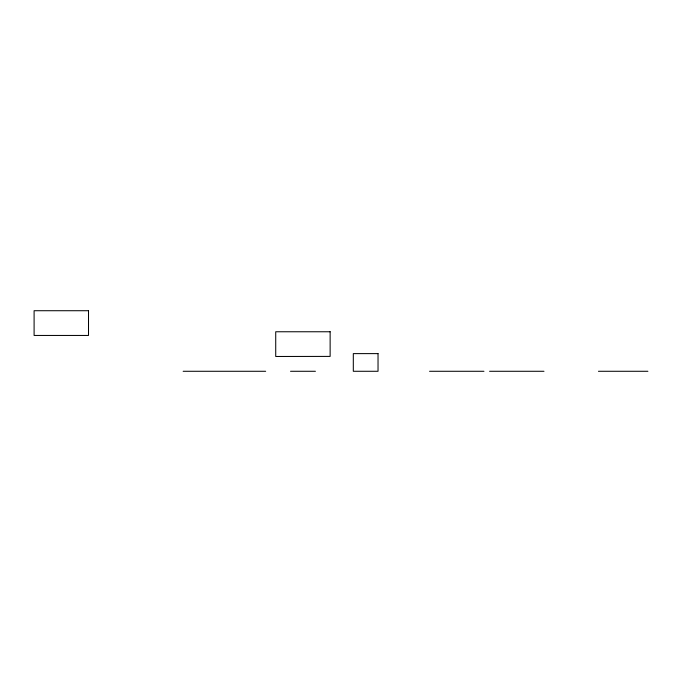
<?xml version="1.0" encoding="UTF-8"?>
<svg xmlns="http://www.w3.org/2000/svg" width="682" height="682" viewBox="0 0 682 682"><rect width="100%" height="100%" fill="white"/><g stroke="black" fill="none" stroke-linecap="round" stroke-linejoin="round"><path stroke-width="1.02" d="M183.151 371.281L265.665 371.281M290.523 371.281L315.425 371.281M429.558 371.281L483.956 371.281M489.574 371.281L543.98 371.281M598.446 371.281L647.9 371.281M88.507 310.719L34.1 310.719L34.1 335.45L88.507 335.45L88.507 310.719M330.131 331.759L275.724 331.759L275.724 356.481L330.131 356.405L330.131 331.674M378.033 353.617L353.31 353.617L353.31 371.281L378.033 371.281L378.033 353.617"/></g></svg>
